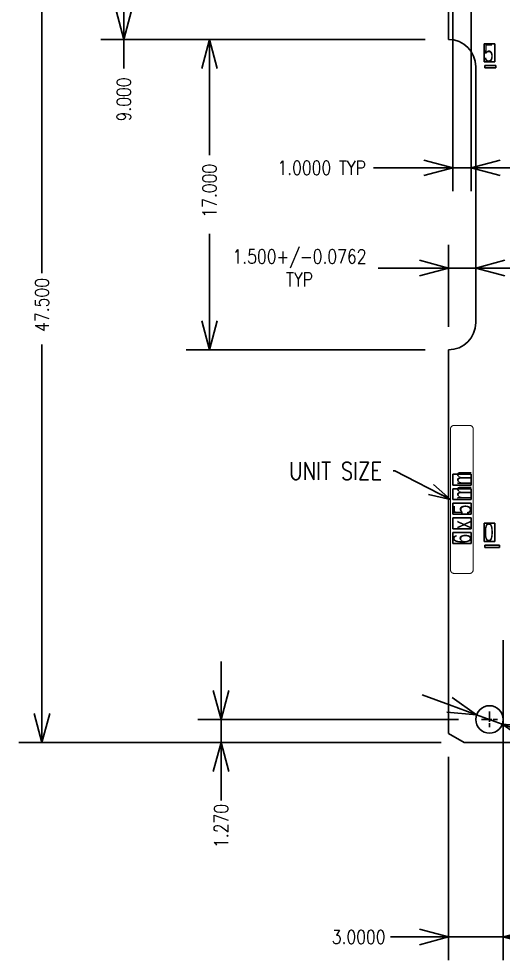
# Model space of a CAD drawing. Extents: x 98 to 785, y 191 to 514.
# Drawn here: x 98 to 151, y 228.4 to 331.5 of the extents above; entities that cross this region are included whole.
import ezdxf

# ---------------------------------------------------------------- set-up
doc = ezdxf.new("R2010")
doc.units = 0
doc.header["$LTSCALE"] = 12.7
doc.header["$MEASUREMENT"] = 0
doc.header["$PDMODE"] = 2
doc.linetypes.add('CENTER', pattern=[2, 1.25, -0.25, 0.25, -0.25])
doc.linetypes.add('PHANTOM', pattern=[2.5, 1.25, -0.25, 0.25, -0.25, 0.25, -0.25])
doc.layers.get('0').update_dxf_attribs({"linetype": 'CONTINUOUS'})
doc.layers.get('DEFPOINTS').update_dxf_attribs({"linetype": 'CONTINUOUS'})
for name, color, linetype in [('SH-01_CENTER', 2, 'CENTER'), ('SH-01_DIM', 4, 'CONTINUOUS'), ('SH-01_NOTES', 3, 'CONTINUOUS'), ('SH-01_OBJECT', 7, 'CONTINUOUS'), ('SH-01_PHANTOM', 1, 'PHANTOM')]:
    doc.layers.add(name, color=color, linetype=linetype)
doc.styles.get("Standard").update_dxf_attribs({"font": 'simplex.shx', "width": 0.82})
doc.dimstyles.get("Standard").update_dxf_attribs({"dimtxt": 0.18, "dimasz": 0.18, "dimexe": 0.18, "dimexo": 0.0625, "dimgap": 0.09, "dimtad": 0, "dimtih": 1, "dimtoh": 1, "dimdec": 4, "dimzin": 0, "dimdsep": 46, "dimtxsty": 'STANDARD', "dimcen": 0.09, "dimadec": 0, "dimazin": 0, "dimtfac": 1, "dimtdec": 4, "dimtofl": 0, "dimtmove": 0, "dimatfit": 3, "dimfxl": 1, "dimtolj": 1, "dimtzin": 0, "dimarcsym": 0})
doc.dimstyles.new('STANDARD$0', dxfattribs={"dimtxt": 0.18, "dimasz": 0.18, "dimexe": 0.18, "dimexo": 0.0625, "dimgap": 0.09, "dimtad": 0, "dimtih": 1, "dimtoh": 1, "dimdec": 4, "dimzin": 0, "dimdsep": 46, "dimtxsty": 'STANDARD', "dimcen": 0.09, "dimadec": 0, "dimazin": 0, "dimtfac": 1, "dimtdec": 4, "dimtofl": 0, "dimtmove": 0, "dimatfit": 3, "dimfxl": 1, "dimtolj": 1, "dimtzin": 0, "dimarcsym": 0})

# ---------------------------------------------------------------- blocks, each defined once
blk = doc.blocks.new('_Open30')
at = {"color": 0, "lineweight": -2}
for p, q in [((-1, 0.268), (0, 0)), ((0, 0), (-1, -0.268)), ((0, 0), (-1, 0))]:
    blk.add_line(p, q, dxfattribs=at)
blk = doc.blocks.new('*D38')
at = {"layer": 'DEFPOINTS', "color": 0, "ltscale": 0.05, "transparency": 16777216}
for p in [(147.2, 347.26), (100.51, 252.26), (146.77, 252.26)]:
    blk.add_point(p, dxfattribs=at)
at = {"layer": 'SH-01_DIM', "ltscale": 0.05, "transparency": 16777216}
for p, q in [((144.66, 347.26), (97.97, 347.26)), ((100.51, 344.09), (100.51, 303.68)), ((100.51, 255.44), (100.51, 295.85)), ((144.23, 252.26), (97.97, 252.26))]:
    blk.add_line(p, q, dxfattribs=at)
at = {"layer": 'SH-01_DIM', "ltscale": 0.05, "transparency": 16777216, "xscale": 3.175000000000011, "yscale": 3.175000000000011, "zscale": 3.175000000000011}
for p, rotation in [((100.51, 347.26), 90), ((100.51, 252.26), 270)]:
    blk.add_blockref('_Open30', p, dxfattribs=dict(at, rotation=rotation))
at = {"layer": 'SH-01_DIM', "ltscale": 0.05, "transparency": 16777216, "insert": (100.51, 299.76), "char_height": 1.524, "attachment_point": 5, "rotation": 90}
blk.add_mtext('\\A1; 47.500', dxfattribs=at)
blk = doc.blocks.new('*D39')
at = {"layer": 'DEFPOINTS', "color": 0, "ltscale": 0.05, "transparency": 16777216}
for p in [(148.12, 255.32), (150.94, 254.29)]:
    blk.add_point(p, dxfattribs=at)
at = {"layer": 'SH-01_DIM', "ltscale": 0.05, "transparency": 16777216}
for p, q in [((145.14, 256.41), (142.16, 257.49)), ((148.12, 255.32), (150.94, 254.29)), ((158.84, 251.41), (153.93, 253.2))]:
    blk.add_line(p, q, dxfattribs=at)
at = {"layer": 'SH-01_DIM', "ltscale": 0.05, "transparency": 16777216, "xscale": 3.175000000000011, "yscale": 3.175000000000011, "zscale": 3.175000000000011}
for p, rotation in [((148.12, 255.32), 339.9612325222135), ((150.94, 254.29), 159.9612325222135)]:
    blk.add_blockref('_Open30', p, dxfattribs=dict(at, rotation=rotation))
at = {"layer": 'SH-01_DIM', "ltscale": 0.05, "transparency": 16777216, "insert": (168.25, 247.98), "char_height": 1.524, "attachment_point": 5, "rotation": 339.9612}
blk.add_mtext('\\A1;10X 1.5000±0.0250', dxfattribs=at)
blk = doc.blocks.new('*D40')
at = {"layer": 'DEFPOINTS', "color": 0, "ltscale": 0.05, "transparency": 16777216}
for p in [(148.67, 254.8), (120.13, 252.26), (146.77, 252.26)]:
    blk.add_point(p, dxfattribs=at)
at = {"layer": 'SH-01_DIM', "ltscale": 0.05, "transparency": 16777216}
for p, q in [((120.13, 257.98), (120.13, 261.15)), ((146.13, 254.8), (117.59, 254.8)), ((120.13, 254.8), (120.13, 252.26)), ((144.23, 252.26), (117.59, 252.26)), ((120.13, 249.09), (120.13, 245.91))]:
    blk.add_line(p, q, dxfattribs=at)
at = {"layer": 'SH-01_DIM', "ltscale": 0.05, "transparency": 16777216, "xscale": 3.175000000000011, "yscale": 3.175000000000011, "zscale": 3.175000000000011}
for p, rotation in [((120.13, 254.8), 270), ((120.13, 252.26), 90)]:
    blk.add_blockref('_Open30', p, dxfattribs=dict(at, rotation=rotation))
at = {"layer": 'SH-01_DIM', "ltscale": 0.05, "transparency": 16777216, "insert": (120.13, 242.71), "char_height": 1.524, "attachment_point": 5, "rotation": 90}
blk.add_mtext('\\A1; 1.270', dxfattribs=at)
blk = doc.blocks.new('*D41')
at = {"layer": 'DEFPOINTS', "color": 0, "ltscale": 0.05, "transparency": 16777216}
for p in [(145.53, 341.86), (147.53, 341.86), (145.53, 315.2)]:
    blk.add_point(p, dxfattribs=at)
at = {"layer": 'SH-01_DIM', "ltscale": 0.05, "transparency": 16777216}
for p, q in [((145.53, 339.32), (145.53, 312.66)), ((147.53, 339.32), (147.53, 312.66)), ((142.36, 315.2), (136.81, 315.2)), ((147.53, 315.2), (145.53, 315.2)), ((150.71, 315.2), (153.88, 315.2))]:
    blk.add_line(p, q, dxfattribs=at)
at = {"layer": 'SH-01_DIM', "ltscale": 0.05, "transparency": 16777216, "xscale": 3.175000000000011, "yscale": 3.175000000000011, "zscale": 3.175000000000011}
blk.add_blockref('_Open30', (145.53, 315.2), dxfattribs=at)
at = {"layer": 'SH-01_DIM', "ltscale": 0.05, "transparency": 16777216, "xscale": 3.175000000000011, "yscale": 3.175000000000011, "zscale": 3.175000000000011, "rotation": 180}
blk.add_blockref('_Open30', (147.53, 315.2), dxfattribs=at)
at = {"layer": 'SH-01_DIM', "ltscale": 0.05, "transparency": 16777216, "insert": (130.72, 315.2), "char_height": 1.524, "attachment_point": 5}
blk.add_mtext('\\A1; 1.0000 TYP', dxfattribs=at)
blk = doc.blocks.new('*D42')
at = {"layer": 'DEFPOINTS', "color": 0, "ltscale": 0.05, "transparency": 16777216}
for p in [(148.03, 304.23), (148.03, 299.72), (145.03, 295.26)]:
    blk.add_point(p, dxfattribs=at)
at = {"layer": 'SH-01_DIM', "ltscale": 0.05, "transparency": 16777216}
for p, q in [((145.03, 297.8), (145.03, 306.77)), ((148.03, 302.26), (148.03, 306.77)), ((141.86, 304.23), (137.34, 304.23)), ((148.03, 304.23), (145.03, 304.23)), ((151.21, 304.23), (154.38, 304.23))]:
    blk.add_line(p, q, dxfattribs=at)
at = {"layer": 'SH-01_DIM', "ltscale": 0.05, "transparency": 16777216, "xscale": 3.175000000000011, "yscale": 3.175000000000011, "zscale": 3.175000000000011}
blk.add_blockref('_Open30', (145.03, 304.23), dxfattribs=at)
at = {"layer": 'SH-01_DIM', "ltscale": 0.05, "transparency": 16777216, "xscale": 3.175000000000011, "yscale": 3.175000000000011, "zscale": 3.175000000000011, "rotation": 180}
blk.add_blockref('_Open30', (148.03, 304.23), dxfattribs=at)
at = {"layer": 'SH-01_DIM', "ltscale": 0.05, "transparency": 16777216, "insert": (128.72, 304.23), "char_height": 1.524, "width": 5.8913, "attachment_point": 5}
blk.add_mtext('\\A1; 1.500+/-0.0762 TYP', dxfattribs=at)
blk = doc.blocks.new('*D43')
at = {"layer": 'DEFPOINTS', "color": 0, "ltscale": 0.05, "transparency": 16777216}
for p in [(145.03, 329.26), (118.86, 295.26), (145.03, 295.26)]:
    blk.add_point(p, dxfattribs=at)
at = {"layer": 'SH-01_DIM', "ltscale": 0.05, "transparency": 16777216}
for p, q in [((142.49, 329.26), (116.32, 329.26)), ((118.86, 326.09), (118.86, 316.57)), ((118.86, 298.44), (118.86, 307.96)), ((142.49, 295.26), (116.32, 295.26))]:
    blk.add_line(p, q, dxfattribs=at)
at = {"layer": 'SH-01_DIM', "ltscale": 0.05, "transparency": 16777216, "xscale": 3.175000000000011, "yscale": 3.175000000000011, "zscale": 3.175000000000011}
for p, rotation in [((118.86, 329.26), 90), ((118.86, 295.26), 270)]:
    blk.add_blockref('_Open30', p, dxfattribs=dict(at, rotation=rotation))
at = {"layer": 'SH-01_DIM', "ltscale": 0.05, "transparency": 16777216, "insert": (118.86, 312.26), "char_height": 1.524, "attachment_point": 5, "rotation": 90}
blk.add_mtext('\\A1; 17.000', dxfattribs=at)
blk = doc.blocks.new('*D45')
at = {"layer": 'DEFPOINTS', "color": 0, "ltscale": 0.05, "transparency": 16777216}
for p in [(151.03, 266.01), (145.03, 253.26), (145.03, 230.98)]:
    blk.add_point(p, dxfattribs=at)
at = {"layer": 'SH-01_DIM', "ltscale": 0.05, "transparency": 16777216}
for p, q in [((151.03, 263.47), (151.03, 228.44)), ((145.03, 250.72), (145.03, 228.44)), ((141.86, 230.98), (138.68, 230.98)), ((151.03, 230.98), (145.03, 230.98)), ((154.21, 230.98), (157.38, 230.98))]:
    blk.add_line(p, q, dxfattribs=at)
at = {"layer": 'SH-01_DIM', "ltscale": 0.05, "transparency": 16777216, "xscale": 3.175000000000011, "yscale": 3.175000000000011, "zscale": 3.175000000000011}
blk.add_blockref('_Open30', (145.03, 230.98), dxfattribs=at)
at = {"layer": 'SH-01_DIM', "ltscale": 0.05, "transparency": 16777216, "xscale": 3.175000000000011, "yscale": 3.175000000000011, "zscale": 3.175000000000011, "rotation": 180}
blk.add_blockref('_Open30', (151.03, 230.98), dxfattribs=at)
at = {"layer": 'SH-01_DIM', "ltscale": 0.05, "transparency": 16777216, "insert": (134.77, 230.98), "char_height": 1.524, "attachment_point": 5}
blk.add_mtext('\\A1; 3.0000', dxfattribs=at)
blk = doc.blocks.new('*D48')
at = {"layer": 'DEFPOINTS', "color": 0, "ltscale": 0.05, "transparency": 16777216}
for p in [(147.2, 347.26), (109.48, 329.26), (145.03, 329.26)]:
    blk.add_point(p, dxfattribs=at)
at = {"layer": 'SH-01_DIM', "ltscale": 0.05, "transparency": 16777216}
for p, q in [((144.66, 347.26), (106.94, 347.26)), ((109.48, 344.09), (109.48, 332.44)), ((142.49, 329.26), (106.94, 329.26)), ((109.48, 329.26), (109.48, 326.09))]:
    blk.add_line(p, q, dxfattribs=at)
at = {"layer": 'SH-01_DIM', "ltscale": 0.05, "transparency": 16777216, "xscale": 3.175000000000011, "yscale": 3.175000000000011, "zscale": 3.175000000000011}
for p, rotation in [((109.48, 347.26), 90), ((109.48, 329.26), 270)]:
    blk.add_blockref('_Open30', p, dxfattribs=dict(at, rotation=rotation))
at = {"layer": 'SH-01_DIM', "ltscale": 0.05, "transparency": 16777216, "insert": (109.48, 322.26), "char_height": 1.524, "attachment_point": 5, "rotation": 90}
blk.add_mtext('\\A1; 9.000', dxfattribs=at)

msp = doc.modelspace()

# ---------------------------------------------------------------- linework, layer by layer
at = {"layer": 'SH-01_CENTER', "ltscale": 0.05}
for p, q in [((149.53313, 255.66424), (149.53313, 253.94424)), ((148.67313, 254.80424), (150.39313, 254.80424))]:
    msp.add_line(p, q, dxfattribs=at)
at = {"layer": 'SH-01_NOTES', "linetype": 'PHANTOM', "ltscale": 0.2, "const_width": 0.12}
msp.add_lwpolyline([(145.66048, 286.99677), (147.35077, 286.99677, -0.414213562), (147.75077, 286.59677), (147.75077, 271.18546, -0.414213562), (147.35077, 270.78546), (145.66048, 270.78546, -0.414213562), (145.26048, 271.18546), (145.26048, 286.59677, -0.414213562)], format="xyb", close=True, dxfattribs=at)
at = {"layer": 'SH-01_OBJECT'}
for p, q in [((145.03313, 365.26424), (145.03313, 329.26424)), ((148.03313, 298.26424), (148.03313, 326.26424)), ((145.03313, 295.26424), (145.03313, 253.26424)), ((146.76518, 252.26424), (145.03313, 253.26424)), ((146.76518, 252.26424), (743.30108, 252.26424))]:
    msp.add_line(p, q, dxfattribs=at)
at = {"layer": 'SH-01_OBJECT', "ltscale": 0.05}
for p, q in [((149.03313, 326.38924), (150.23313, 326.38924)), ((149.03313, 326.38924), (149.03313, 326.13924)), ((149.03313, 326.13924), (150.23313, 326.13924)), ((150.23313, 326.13924), (150.23313, 326.38924)), ((149.03313, 273.88924), (150.63313, 273.88924)), ((149.03313, 273.88924), (149.03313, 273.63924)), ((149.03313, 273.63924), (150.63313, 273.63924)), ((150.63313, 273.63924), (150.63313, 273.88924))]:
    msp.add_line(p, q, dxfattribs=at)
at = {"layer": 'SH-01_OBJECT'}
msp.add_circle((149.53313, 254.80424), 1.5, dxfattribs=at)
for centre, start, end in [((145.03313, 326.26424), 0, 90), ((145.03313, 298.26424), 270, 0)]:
    msp.add_arc(centre, 3, start, end, dxfattribs=at)
at = {"layer": 'SH-01_PHANTOM'}
for points in [[(148.93313, 326.78924), (150.13313, 326.78924), (150.13313, 328.78924), (148.93313, 328.78924)], [(147.53313, 280.46424), (147.53313, 281.66424), (145.53313, 281.66424), (145.53313, 280.46424)], [(147.53313, 278.86424), (147.53313, 280.06424), (145.53313, 280.06424), (145.53313, 278.86424)], [(147.53313, 277.26424), (147.53313, 278.46424), (145.53313, 278.46424), (145.53313, 277.26424)], [(147.53313, 275.66424), (147.53313, 276.86424), (145.53313, 276.86424), (145.53313, 275.66424)], [(148.93313, 274.28924), (150.13313, 274.28924), (150.13313, 276.28924), (148.93313, 276.28924)], [(147.53313, 274.06424), (147.53313, 275.26424), (145.53313, 275.26424), (145.53313, 274.06424)]]:
    msp.add_lwpolyline(points, close=True, dxfattribs=at)

# ---------------------------------------------------------------- texts
at = {"layer": 'SH-01_NOTES', "insert": (137.76971, 281.04713), "char_height": 1.92, "attachment_point": 9}
msp.add_mtext('UNIT SIZE', dxfattribs=at)
at = {"layer": 'SH-01_OBJECT', "char_height": 2, "width": 1.2, "attachment_point": 1}
for s, insert in [('{\\fSwis721 BdCnOul BT|b0|i0|c0|p82;5}', (148.93313, 328.78924)), ('{\\fSwis721 BdCnOul BT|b0|i0|c0|p82;0}', (148.93313, 276.28924))]:
    msp.add_mtext(s, dxfattribs=dict(at, insert=insert))
at = {"layer": 'SH-01_OBJECT', "char_height": 2, "width": 1.2, "attachment_point": 1, "rotation": 90}
for s, insert in [('\\pt1.52538;{\\fSwis721 BdCnOul BT|b0|i0|c0|p82;m}', (145.53313, 280.46424)), ('{\\fSwis721 BdCnOul BT|b0|i0|c0|p82;m}', (145.53313, 278.86424)), ('{\\fSwis721 BdCnOul BT|b0|i0|c0|p82;5}', (145.53313, 277.26424)), ('{\\fSwis721 BdCnOul BT|b0|i0|c0|p82;x}', (145.53313, 275.66424)), ('{\\fSwis721 BdCnOul BT|b0|i0|c0|p82;6}', (145.53313, 274.06424))]:
    msp.add_mtext(s, dxfattribs=dict(at, insert=insert))

# ---------------------------------------------------------------- dimensions: what is measured, and where the dimension line sits
at = {"layer": 'SH-01_DIM', "ltscale": 0.05}
for base, p1, picture, middle in [((100.51238, 252.26424), (147.20186, 347.26424), '*D38', (100.51238, 299.76424)), ((120.13302, 252.26424), (148.67313, 254.80424), '*D40', (120.13302, 242.71457))]:
    dim = msp.add_linear_dim(base=base, p1=p1, p2=(146.76518, 252.26424), angle=90, dimstyle='STANDARD$0', override={"dimscale": 25.4, "dimtxt": 0.06, "dimasz": 0.125, "dimexe": 0.1, "dimexo": 0.1, "dimgap": 0.01, "dimtih": 0, "dimtoh": 0, "dimdec": 3, "dimlfac": 0.5, "dimzin": 1, "dimpost": ' <>\\X', "dimblk": 'Open30', "dimcen": -0.09, "dimclrd": 256, "dimclre": 256, "dimclrt": 256, "dimazin": 1, "dimtp": 0.03, "dimtm": 0.03, "dimtofl": 1, "dimldrblk": 'Open30', "dimlwd": -1, "dimlwe": -1}, dxfattribs=at)
    dim.commit()
    dim.dimension.update_dxf_attribs({"geometry": picture, "text_midpoint": middle})
for base, p1, p2, picture, middle in [((109.47559, 329.26424), (147.20186, 347.26424), (145.03313, 329.26424), '*D48', (109.47559, 322.26255)), ((118.86266, 295.26424), (145.03313, 329.26424), (145.03313, 295.26424), '*D43', (118.86266, 312.26424))]:
    dim = msp.add_linear_dim(base=base, p1=p1, p2=p2, angle=90, dimstyle='STANDARD', override={"dimscale": 25.4, "dimtxt": 0.06, "dimasz": 0.125, "dimexe": 0.1, "dimexo": 0.1, "dimgap": 0.03, "dimtih": 0, "dimtoh": 0, "dimdec": 3, "dimlfac": 0.5, "dimzin": 1, "dimpost": ' <>\\X', "dimblk": 'Open30', "dimcen": -0.09, "dimclrd": 256, "dimclre": 256, "dimclrt": 256, "dimazin": 1, "dimtp": 0.03, "dimtm": 0.03, "dimtofl": 1, "dimldrblk": 'Open30', "dimlwd": -1, "dimlwe": -1}, dxfattribs=at)
    dim.commit()
    dim.dimension.update_dxf_attribs({"geometry": picture, "text_midpoint": middle, "dimtype": 128})
for base, p1, p2, text, dimstyle, override, picture, middle in [((145.53313, 315.20067), (147.53313, 341.86424), (145.53313, 341.86424), '<> TYP', 'STANDARD$0', {"dimscale": 25.4, "dimtxt": 0.06, "dimasz": 0.125, "dimexe": 0.1, "dimexo": 0.1, "dimgap": 0.01, "dimtih": 0, "dimtoh": 0, "dimlfac": 0.5, "dimzin": 1, "dimpost": ' <>\\X', "dimblk": 'Open30', "dimcen": -0.09, "dimclrd": 256, "dimclre": 256, "dimclrt": 256, "dimazin": 1, "dimtp": 0.03, "dimtm": 0.03, "dimtofl": 1, "dimldrblk": 'Open30', "dimlwd": -1, "dimlwe": -1}, '*D41', (130.72059, 315.20067)), ((148.03313, 304.23445), (145.03313, 295.26424), (148.03313, 299.71747), '<>+/-0.0762 TYP', 'STANDARD', {"dimscale": 25.4, "dimtxt": 0.06, "dimasz": 0.125, "dimexe": 0.1, "dimexo": 0.1, "dimgap": 0.03, "dimtih": 0, "dimtoh": 0, "dimdec": 3, "dimlfac": 0.5, "dimzin": 1, "dimpost": ' <>\\X', "dimblk": 'Open30', "dimcen": -0.09, "dimclrd": 256, "dimclre": 256, "dimclrt": 256, "dimazin": 1, "dimtp": 0.03, "dimtm": 0.03, "dimtofl": 1, "dimldrblk": 'Open30', "dimlwd": -1, "dimlwe": -1}, '*D42', (128.72123, 304.23445))]:
    dim = msp.add_linear_dim(base=base, p1=p1, p2=p2, text=text, dimstyle=dimstyle, override=override, dxfattribs=at)
    dim.commit()
    dim.dimension.update_dxf_attribs({"geometry": picture, "text_midpoint": middle, "dimtype": 128})
dim = msp.add_linear_dim(base=(145.03313, 230.9798), p1=(151.03313, 266.01424), p2=(145.03313, 253.26424), dimstyle='STANDARD$0', override={"dimscale": 25.4, "dimtxt": 0.06, "dimasz": 0.125, "dimexe": 0.1, "dimexo": 0.1, "dimgap": 0.01, "dimtih": 0, "dimtoh": 0, "dimlfac": 0.5, "dimzin": 1, "dimpost": ' <>\\X', "dimblk": 'Open30', "dimcen": -0.09, "dimclrd": 256, "dimclre": 256, "dimclrt": 256, "dimazin": 1, "dimtp": 0.03, "dimtm": 0.03, "dimtofl": 1, "dimldrblk": 'Open30', "dimlwd": -1, "dimlwe": -1}, dxfattribs=at)
dim.commit()
dim.dimension.update_dxf_attribs({"geometry": '*D45', "text_midpoint": (134.76935, 230.9798), "dimtype": 128})
dim = msp.add_diameter_dim_2p(p1=(148.12394, 255.31822), p2=(150.94232, 254.29026), text='10X<>', dimstyle='STANDARD', override={"dimscale": 25.4, "dimtxt": 0.06, "dimasz": 0.125, "dimexe": 0.1, "dimexo": 0.1, "dimgap": 0.03, "dimtih": 0, "dimtoh": 0, "dimlfac": 0.5, "dimzin": 1, "dimpost": ' <>\\X', "dimblk": 'Open30', "dimcen": -0.09, "dimclrd": 256, "dimclre": 256, "dimclrt": 256, "dimazin": 1, "dimtol": 1, "dimtp": 0.025, "dimtm": 0.025, "dimtofl": 1, "dimldrblk": 'Open30', "dimlwd": -1, "dimlwe": -1}, dxfattribs=at)
dim.commit()
dim.dimension.update_dxf_attribs({"geometry": '*D39', "text_midpoint": (168.2511, 247.97711), "dimtype": 131})

# ---------------------------------------------------------------- leaders
at = {"layer": 'SH-01_NOTES', "annotation_type": 0, "has_hookline": 1, "hookline_direction": 1, "text_width": 11.24571}
msp.add_leader([(145.26048, 278.89111), (139.14971, 282.00713), (138.96971, 282.00713)], dimstyle='STANDARD', override={"dimscale": 30, "dimtxt": 0.08, "dimasz": 0.08, "dimexe": 0.04, "dimexo": 0.04, "dimgap": 0.04, "dimtad": 0, "dimtih": 0, "dimtoh": 0, "dimlfac": 0.05, "dimzin": 1, "dimpost": '\\X', "dimcen": -0.04, "dimtofl": 1, "dimatfit": 2, "dimldrblk": 'Open30'}, dxfattribs=at)

doc.saveas('drawing.dxf')
